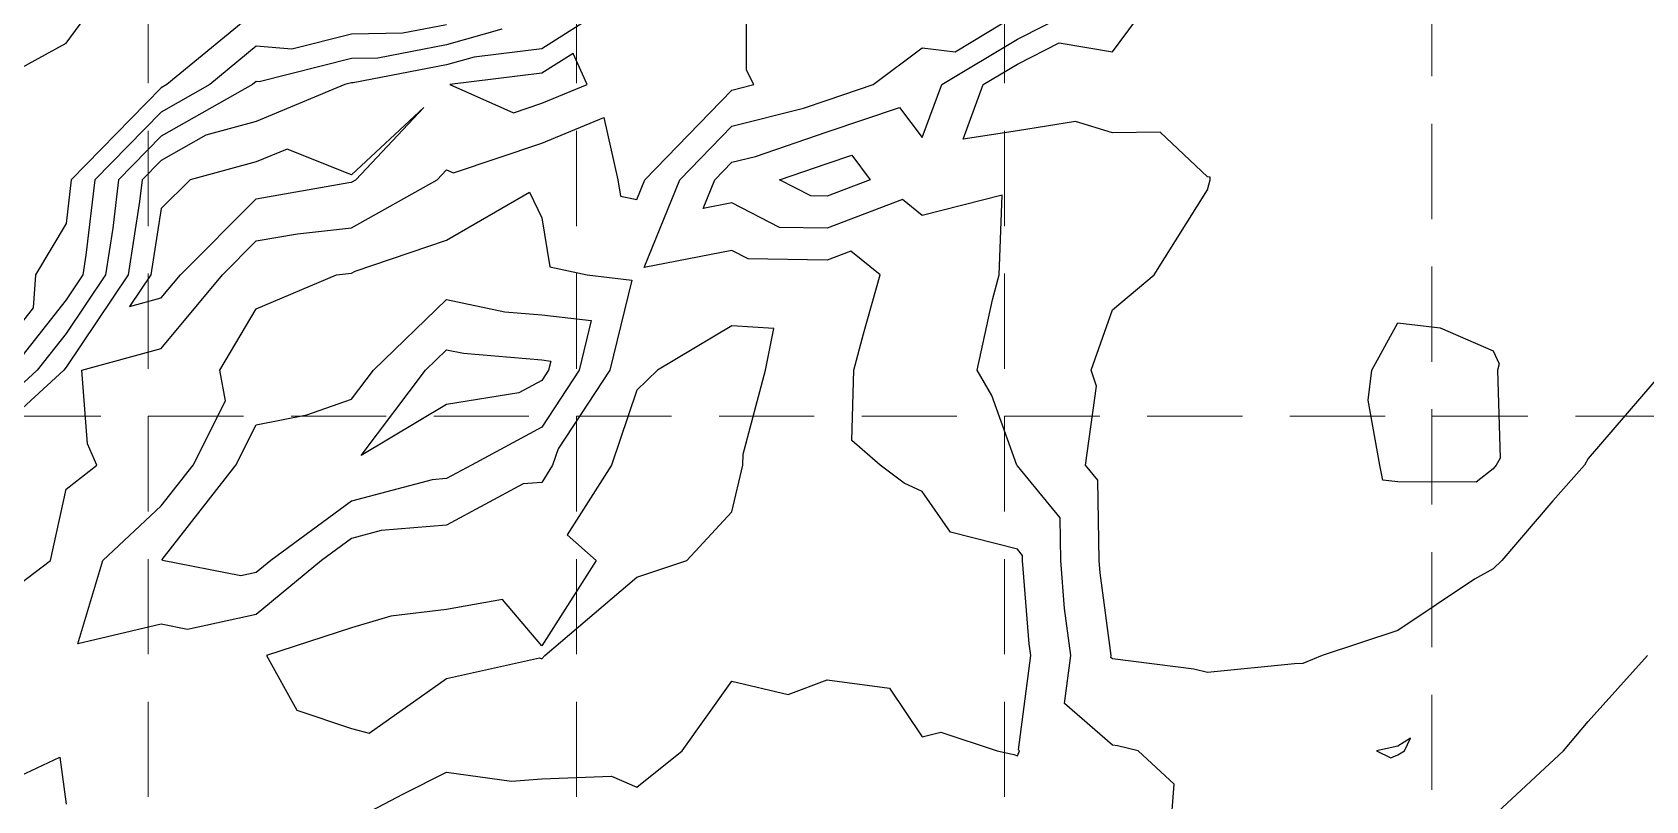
# Model space of a CAD drawing. Header units: inches. Extents: x 2468858 to 2474627, y 7110391 to 7114000.
# Drawn here: x 2474058.5 to 2474397.7, y 7112474.4 to 7112635.9 of the extents above; entities that cross this region are included whole.
import ezdxf

# ---------------------------------------------------------------- set-up
doc = ezdxf.new("R2010")
doc.units = ezdxf.units.IN
doc.header["$MEASUREMENT"] = 0
doc.linetypes.add('HIDDEN', pattern=[0.375, 0.25, -0.125])
for name, color, linetype in [('contours', 35, 'Continuous'), ('GRID', 254, 'HIDDEN'), ('SODDED LOT', 2, 'Continuous')]:
    doc.layers.add(name, color=color, linetype=linetype)

msp = doc.modelspace()

# ---------------------------------------------------------------- hatches: boundary and pattern name
at = {"layer": 'SODDED LOT'}
h = msp.add_hatch(dxfattribs=at)
h.set_pattern_fill('ANSI31', color=256, scale=30, style=0)
h.set_pattern_definition([(45, (0, 0), (-2.6516504294, 2.6516504294), [])])
h.paths.add_polyline_path([(2473645.39, 7113690.66), (2473644.98, 7113704.58), (2473380.05, 7113706.22), (2473375.55, 7113692.3), (2473381.69, 7113694.76), (2473634.33, 7113693.94)])
h.paths.add_polyline_path([(2473661.81, 7113026.94), (2473687.47, 7113025.61), (2473728.46, 7113019.28), (2473771.12, 7113012.61), (2473800.78, 7113000.62), (2473816.11, 7112991.96), (2473817.62, 7112992.3), (2473826.58, 7112958.99), (2473778.33, 7112869.43), (2473754.23, 7112818.27), (2473704.86, 7112707.31), (2473675.95, 7112628.52), (2473649.37, 7112551.6), (2473609.35, 7112401.13), (2473621.99, 7112397.24), (2473660.24, 7112541.42), (2473686.99, 7112623.57), (2473721.05, 7112713.98), (2473756.54, 7112795.8), (2473776.21, 7112842.14), (2473803.69, 7112892.8), (2473821.26, 7112931.75), (2473838.19, 7112953.92), (2473843.82, 7112970.36), (2473841.57, 7112984.99), (2473834.36, 7112995.8), (2473821.75, 7113003.46), (2473803.51, 7113011.56), (2473780.76, 7113020.12), (2473754.18, 7113027.78), (2473717.91, 7113032.73), (2473683.75, 7113037.76), (2473675.22, 7113037.54), (2473668.46, 7113034.66), (2473663.02, 7113029.01)])
h.paths.add_polyline_path([(2473971.46, 7113199.84), (2473953.3, 7113211.94), (2473941.19, 7113192.09), (2473861.1, 7113065.57), (2473810.53, 7113087.5), (2473761.17, 7113101.51), (2473720.96, 7113106.99), (2473697.2, 7113110.44), (2473674.12, 7113113.74), (2473679.51, 7113105.34), (2473686.71, 7113099.95), (2473703.5, 7113097.55), (2473742.47, 7113092.16), (2473787.44, 7113083.17), (2473826.42, 7113069.98), (2473851, 7113058.59), (2473862.39, 7113053.19), (2473874.39, 7113053.49), (2473885.78, 7113058.29), (2473895.97, 7113069.68), (2473937.95, 7113137.71), (2473969.87, 7113198.61)])
h.paths.add_polyline_path([(2474189.42, 7113705.55), (2474212.71, 7113695.29), (2474173.05, 7113585.51), (2474125.46, 7113471.59), (2474078.44, 7113374.03), (2473995.24, 7113231.38), (2473980.72, 7113211.84), (2473961.73, 7113224.12), (2474019.25, 7113316.23), (2474060.01, 7113393.26), (2474123.11, 7113525), (2474155.5, 7113608.17)])
h.paths.add_polyline_path([(2472149.87, 7113580.61), (2472139.15, 7113587.25), (2472148.34, 7113599.5), (2472129.96, 7113617.37), (2472301.04, 7113620.95), (2472421.05, 7113670.47), (2472435.86, 7113657.7), (2472418.5, 7113656.68), (2472386.32, 7113644.43), (2472349.55, 7113630.65), (2472301.04, 7113613.8), (2472253.54, 7113608.18), (2472206.05, 7113607.67), (2472182.05, 7113606.65), (2472168.77, 7113602.57), (2472156, 7113590.31)])
h.paths.add_polyline_path([(2472770.94, 7113693.31), (2472783.83, 7113696.4), (2473029.19, 7113695.37), (2473046.2, 7113689.7), (2473045.68, 7113705.68), (2472771.46, 7113707.22)])
h.paths.add_polyline_path([(2472613.26, 7113048.11), (2472742.65, 7113047.89), (2472742.87, 7112984.1), (2472740.21, 7112975.02), (2472732.24, 7112966.82), (2472722.71, 7112964.61), (2472628.32, 7112964.83), (2472620.35, 7112967.71), (2472615.69, 7112974.13), (2472614.14, 7112982.33), (2472613.26, 7112995.17)])
h.paths.add_polyline_path([(2471336.5, 7111475.41), (2471335.53, 7111275.42), (2470491.66, 7111254.32), (2470479.59, 7111328.94), (2470466.02, 7111461.6), (2470553.43, 7111470.9), (2470638.4, 7111473.12)])
h.paths.add_polyline_path([(2473446.67, 7112356.48), (2473471.9, 7112308.47), (2473532.94, 7112257.21), (2473501.2, 7112186.43), (2473329.47, 7112103.43), (2473116.22, 7112035.9), (2473103.2, 7112106.69), (2473072.63, 7112126.65), (2472815.11, 7111934.94), (2472802.33, 7111780.66), (2472622.31, 7111675.22), (2472617.64, 7111803.67), (2472501.02, 7111721.1), (2472320.82, 7111594.38), (2472182.92, 7111519.02), (2472068.92, 7111484.1), (2471932.85, 7111463.88), (2471923.66, 7111337.05), (2471693.82, 7111327.86), (2471696.08, 7111477.57), (2471836.92, 7111477.57), (2471858.78, 7111468.52), (2471876.58, 7111467.89), (2471898.13, 7111477.88), (2471906.24, 7111490.37), (2471909.37, 7111504.1), (2471908.12, 7111517.84), (2471903.75, 7111528.77), (2471899.69, 7111538.75), (2471899.78, 7111997.71), (2471902.82, 7112006.8), (2471908.61, 7112013.14), (2471915.23, 7112016.45), (2471926.26, 7112016.45), (2472502.65, 7112016.18), (2472510.04, 7112014.97), (2472516.23, 7112010.27), (2472519.86, 7112006.24), (2472597.23, 7111900.26), (2472601.63, 7111894), (2472601.97, 7111890.79), (2472601.97, 7111885.88), (2472602.14, 7111880.64), (2472603.49, 7111873.53), (2472605.53, 7111864.06), (2472610.94, 7111855.26), (2472618.72, 7111847.65), (2472625.66, 7111842.74), (2472634.12, 7111839.53), (2472648.17, 7111837.16), (2472661.03, 7111839.36), (2472670.85, 7111843.93), (2472681.25, 7111852.18), (2472689.32, 7111863.68), (2472693.24, 7111876.13), (2472698.54, 7111882.82), (2472979.47, 7112088.66), (2473047.7, 7112135.28), (2473102.11, 7112161.18), (2473168.62, 7112185.36), (2473235.48, 7112199.35), (2473286.97, 7112219.37), (2473338.95, 7112250.36), (2473378.05, 7112286.58), (2473406.65, 7112322.33), (2473434.97, 7112369.64)])
h.paths.add_polyline_path([(2469394.72, 7112321.68), (2469408.62, 7112317.35), (2469404.61, 7112306.55), (2469398.28, 7112300.53), (2469390.56, 7112297.13), (2469383.91, 7112297.75), (2469371.4, 7112301.14), (2469261.63, 7112337.75), (2469252.63, 7112344.02), (2469246.91, 7112352.88), (2469243.9, 7112361.06), (2469244.31, 7112369.38), (2469247.04, 7112379.88), (2469254.13, 7112392.28), (2469258.63, 7112404.82), (2469259.86, 7112413.96), (2469268.32, 7112441.06), (2469285.1, 7112497.6), (2469297.51, 7112549.94), (2469306.04, 7112604.22), (2469344.05, 7112603.83), (2469331.64, 7112539.47), (2469306.04, 7112437.89), (2469285.48, 7112378.57), (2469297.12, 7112353.37)])
h.paths.add_polyline_path([(2469215.25, 7111699.11), (2469133.16, 7111698.8), (2469133.12, 7111837.42), (2469136.78, 7111854.07), (2469131.5, 7111869.1), (2469132.54, 7111935.15), (2469148.79, 7112051.43), (2469175.43, 7112146.92), (2469214.08, 7112259.79), (2469218.22, 7112266.73), (2469223.73, 7112271.92), (2469228.76, 7112275.22), (2469234.9, 7112277.11), (2469242.61, 7112277.42), (2469249.21, 7112276.01), (2469256.45, 7112274.12), (2469362.5, 7112239.2), (2469368.95, 7112235.11), (2469372.09, 7112231.49), (2469374.61, 7112225.05), (2469375.55, 7112217.02), (2469372.57, 7112206.8), (2469260.7, 7112244.71), (2469237.57, 7112231.81), (2469223.88, 7112159.46), (2469213.8, 7112077.45), (2469211.79, 7111997.38), (2469212.59, 7111919.31)])
edge = h.paths.add_edge_path()
edge.add_line((2469946.69, 7111538.54), (2469944.94, 7111523.5))
edge.add_line((2469944.94, 7111523.5), (2469929.5, 7111368.54))
edge.add_line((2469929.5, 7111368.54), (2469627.82, 7111363.41))
edge.add_line((2469627.82, 7111363.41), (2469640.14, 7111528.56))
edge.add_line((2469640.14, 7111528.56), (2469611.1, 7111528.96))
edge.add_line((2469611.1, 7111528.96), (2469563.64, 7111542.06))
edge.add_line((2469563.64, 7111542.06), (2469395.72, 7111608.85))
edge.add_line((2469395.72, 7111608.85), (2469312.31, 7111524.84))
edge.add_line((2469312.31, 7111524.84), (2469259.94, 7111580.22))
edge.add_line((2469259.94, 7111580.22), (2469329.02, 7111646.45))
edge.add_line((2469329.02, 7111646.45), (2469327.64, 7111656.69))
edge.add_line((2469327.64, 7111656.69), (2469327.34, 7111668.01))
edge.add_line((2469327.34, 7111668.01), (2469328.7, 7111676.32))
edge.add_line((2469328.7, 7111676.32), (2469331.57, 7111684.93))
edge.add_line((2469331.57, 7111684.93), (2469335.65, 7111692.02))
edge.add_line((2469335.65, 7111692.02), (2469336.86, 7111699.72))
edge.add_line((2469336.86, 7111699.72), (2469350.6, 7111699.88))
edge.add_line((2469350.6, 7111699.88), (2469349.09, 7111695.19))
edge.add_line((2469349.09, 7111695.19), (2469344.26, 7111688.25))
edge.add_line((2469344.26, 7111688.25), (2469339.88, 7111679.79))
edge.add_arc((2469382.62, 7111662.98), 45.93, 158.5343, 290.6104)
edge.add_arc((2469402.89, 7111601.9), 18.55, 61.3608, 102.7575, ccw=False)
edge.add_line((2469411.78, 7111618.18), (2469554, 7111560.87))
edge.add_line((2469554, 7111560.87), (2469580.43, 7111552.5))
edge.add_line((2469580.43, 7111552.5), (2469597.93, 7111547.75))
edge.add_line((2469597.93, 7111547.75), (2469618.84, 7111543.76))
edge.add_line((2469618.84, 7111543.76), (2469652.78, 7111539.88))
edge.add_line((2469652.78, 7111539.88), (2469703, 7111539.88))
edge.add_line((2469703, 7111539.88), (2469903.74, 7111540.59))
edge.add_line((2469903.74, 7111540.59), (2469929.65, 7111539.77))
edge.add_line((2469929.65, 7111539.77), (2469946.69, 7111538.54))

# ---------------------------------------------------------------- linework, layer by layer
at = {"layer": 'contours'}
for p, q in [((2474065.57, 7112633.66, 593), (2474073.87, 7112644.94, 593)), ((2474185.21, 7112644.94, 590), (2474165.57, 7112632.48, 590)), ((2474208.62, 7112627.99, 590), (2474208.62, 7112644.94, 590)), ((2474265.57, 7112634.5, 592), (2474285.02, 7112644.38, 592)), ((2474285.57, 7112631.86, 593), (2474295.26, 7112644.94, 593)), ((2474105.57, 7112640.4, 593), (2474086.78, 7112624.94, 593)), ((2474145.57, 7112637.52, 592), (2474136.38, 7112635.74, 592)), ((2474252.48, 7112631.84, 591), (2474265.57, 7112639.74, 591)), ((2474049.65, 7112624.94, 593), (2474065.57, 7112633.66, 593)), ((2474125.57, 7112635.57, 592), (2474113.06, 7112632.42, 592)), ((2474136.38, 7112635.74, 592), (2474125.57, 7112635.57, 592)), ((2474157.22, 7112636.59, 591), (2474145.57, 7112633.3, 591)), ((2474249.72, 7112624.94, 592), (2474265.57, 7112634.5, 592)), ((2474265.57, 7112629.26, 593), (2474274.37, 7112633.73, 593)), ((2474274.37, 7112633.73, 593), (2474285.57, 7112631.86, 593)), ((2474105.57, 7112633, 592), (2474095.78, 7112624.94, 592)), ((2474113.06, 7112632.42, 592), (2474105.57, 7112633, 592)), ((2474125.57, 7112630.43, 591), (2474106.18, 7112625.55, 591)), ((2474131.15, 7112630.52, 591), (2474125.57, 7112630.43, 591)), ((2474145.57, 7112633.3, 591), (2474131.15, 7112630.52, 591)), ((2474151.35, 7112630.71, 590), (2474145.57, 7112629.09, 590)), ((2474165.57, 7112632.48, 590), (2474151.35, 7112630.71, 590)), ((2474172.15, 7112631.52, 589), (2474165.57, 7112627.34, 589)), ((2474175.14, 7112624.94, 589), (2474172.15, 7112631.52, 589)), ((2474235.27, 7112624.94, 591), (2474245.57, 7112632.66, 591)), ((2474245.57, 7112632.66, 591), (2474252.48, 7112631.84, 591)), ((2474145.57, 7112629.09, 590), (2474125.93, 7112625.29, 590)), ((2474165.57, 7112627.34, 589), (2474146.25, 7112624.94, 589)), ((2474210.13, 7112624.94, 590), (2474208.62, 7112627.99, 590)), ((2474258.41, 7112624.94, 593), (2474265.57, 7112629.26, 593)), ((2474085.57, 7112624.26, 593), (2474066.68, 7112604.94, 593)), ((2474086.78, 7112624.94, 593), (2474085.57, 7112624.26, 593)), ((2474095.78, 7112624.94, 592), (2474085.57, 7112619.18, 592)), ((2474104.78, 7112624.94, 591), (2474085.57, 7112614.1, 591)), ((2474105.57, 7112625.59, 591), (2474104.78, 7112624.94, 591)), ((2474106.18, 7112625.55, 591), (2474105.57, 7112625.59, 591)), ((2474124.19, 7112624.94, 590), (2474105.57, 7112617.21, 590)), ((2474125.57, 7112625.29, 590), (2474124.19, 7112624.94, 590)), ((2474125.93, 7112625.29, 590), (2474125.57, 7112625.29, 590)), ((2474146.25, 7112624.94, 589), (2474159.66, 7112619.02, 589)), ((2474165.57, 7112621.02, 589), (2474175.14, 7112624.94, 589)), ((2474187.27, 7112604.94, 590), (2474205.57, 7112623.8, 590)), ((2474205.57, 7112623.8, 590), (2474210.13, 7112624.94, 590)), ((2474225.57, 7112621.67, 591), (2474235.27, 7112624.94, 591)), ((2474245.57, 7112613.81, 592), (2474249.72, 7112624.94, 592)), ((2474254.15, 7112613.51, 593), (2474258.41, 7112624.94, 593)), ((2474140.8, 7112620.17, 589), (2474125.57, 7112606, 589)), ((2474126.47, 7112604.94, 589), (2474140.8, 7112620.17, 589)), ((2474159.66, 7112619.02, 589), (2474165.57, 7112621.02, 589)), ((2474220.6, 7112619.97, 591), (2474225.57, 7112621.67, 591)), ((2474225.57, 7112615.01, 592), (2474240.78, 7112620.14, 592)), ((2474240.78, 7112620.14, 592), (2474245.57, 7112613.81, 592)), ((2474085.57, 7112619.18, 592), (2474071.65, 7112604.94, 592)), ((2474105.57, 7112617.21, 590), (2474094.95, 7112614.32, 590)), ((2474165.57, 7112612.66, 590), (2474178.64, 7112618.01, 590)), ((2474178.64, 7112618.01, 590), (2474181.58, 7112604.94, 590)), ((2474205.57, 7112616.22, 591), (2474220.6, 7112619.97, 591)), ((2474277.82, 7112617.19, 593), (2474265.57, 7112615.25, 593)), ((2474285.57, 7112614.81, 593), (2474277.82, 7112617.19, 593)), ((2474085.57, 7112614.1, 591), (2474076.61, 7112604.94, 591)), ((2474094.95, 7112614.32, 590), (2474085.57, 7112609.02, 590)), ((2474194.63, 7112604.94, 591), (2474205.57, 7112616.22, 591)), ((2474210.5, 7112609.86, 592), (2474225.57, 7112615.01, 592)), ((2474265.57, 7112615.25, 593), (2474254.15, 7112613.51, 593)), ((2474295.56, 7112614.93, 593), (2474285.57, 7112614.81, 593)), ((2474305.57, 7112605.57, 593), (2474295.56, 7112614.93, 593)), ((2474112.04, 7112611.41, 589), (2474105.57, 7112608.72, 589)), ((2474125.57, 7112606, 589), (2474112.04, 7112611.41, 589)), ((2474147.01, 7112606.38, 590), (2474165.57, 7112612.66, 590)), ((2474225.57, 7112608.36, 593), (2474230.74, 7112610.1, 593)), ((2474230.74, 7112610.1, 593), (2474234.65, 7112604.94, 593)), ((2474085.57, 7112609.02, 590), (2474081.58, 7112604.94, 590)), ((2474105.57, 7112608.72, 589), (2474091.67, 7112604.94, 589)), ((2474143.62, 7112604.94, 590), (2474145.57, 7112607.01, 590)), ((2474145.57, 7112607.01, 590), (2474147.01, 7112606.38, 590)), ((2474201.99, 7112604.94, 592), (2474205.57, 7112608.63, 592)), ((2474205.57, 7112608.63, 592), (2474210.5, 7112609.86, 592)), ((2474215.56, 7112604.94, 593), (2474225.57, 7112608.36, 593)), ((2474066.68, 7112604.94, 593), (2474065.57, 7112595.76, 593)), ((2474071.65, 7112604.94, 592), (2474069.74, 7112589.1, 592)), ((2474076.61, 7112604.94, 591), (2474075.39, 7112594.75, 591)), ((2474081.58, 7112604.94, 590), (2474081.03, 7112600.4, 590)), ((2474091.67, 7112604.94, 589), (2474085.57, 7112598.93, 589)), ((2474105.57, 7112600.97, 589), (2474125.01, 7112604.38, 589)), ((2474125.01, 7112604.38, 589), (2474125.57, 7112604.44, 589)), ((2474125.57, 7112604.44, 589), (2474126.47, 7112604.94, 589)), ((2474125.57, 7112594.87, 590), (2474143.62, 7112604.94, 590)), ((2474181.58, 7112604.94, 590), (2474182.15, 7112601.51, 590)), ((2474185.57, 7112600.77, 590), (2474187.27, 7112604.94, 590)), ((2474187.13, 7112586.49, 591), (2474194.63, 7112604.94, 591)), ((2474199.53, 7112598.89, 592), (2474201.99, 7112604.94, 592)), ((2474222.18, 7112601.54, 593), (2474215.56, 7112604.94, 593)), ((2474234.65, 7112604.94, 593), (2474225.57, 7112601.48, 593)), ((2474306.12, 7112605.48, 593), (2474305.57, 7112605.57, 593)), ((2474305.57, 7112602.81, 593), (2474306.13, 7112604.94, 593)), ((2474306.13, 7112604.94, 593), (2474306.12, 7112605.48, 593)), ((2474081.03, 7112600.4, 590), (2474078.63, 7112584.94, 590)), ((2474089.61, 7112584.94, 589), (2474105.57, 7112600.97, 589)), ((2474145.57, 7112592.27, 591), (2474162.97, 7112602.34, 591)), ((2474162.97, 7112602.34, 591), (2474165.57, 7112596.93, 591)), ((2474182.15, 7112601.51, 590), (2474185.57, 7112600.77, 590)), ((2474205.57, 7112600.07, 592), (2474199.53, 7112598.89, 592)), ((2474215.57, 7112594.94, 592), (2474205.57, 7112600.07, 592)), ((2474225.57, 7112601.48, 593), (2474222.18, 7112601.54, 593)), ((2474241.44, 7112600.8, 592), (2474225.57, 7112594.75, 592)), ((2474245.57, 7112597.43, 592), (2474241.44, 7112600.8, 592)), ((2474262.36, 7112601.73, 592), (2474245.57, 7112597.43, 592)), ((2474261.75, 7112584.94, 592), (2474262.36, 7112601.73, 592)), ((2474294.36, 7112584.94, 593), (2474305.57, 7112602.81, 593)), ((2474085.57, 7112598.93, 589), (2474083.4, 7112584.94, 589)), ((2474165.57, 7112596.93, 591), (2474167.28, 7112586.65, 591)), ((2474065.57, 7112595.76, 593), (2474059.13, 7112584.94, 593)), ((2474075.39, 7112594.75, 591), (2474073.86, 7112584.94, 591)), ((2474105.57, 7112592.08, 590), (2474114.23, 7112593.59, 590)), ((2474114.23, 7112593.59, 590), (2474125.57, 7112594.87, 590)), ((2474225.57, 7112594.75, 592), (2474215.57, 7112594.94, 592)), ((2474098.46, 7112584.94, 590), (2474105.57, 7112592.08, 590)), ((2474126.37, 7112585.74, 591), (2474145.57, 7112592.27, 591)), ((2474205.57, 7112590.07, 591), (2474187.13, 7112586.49, 591)), ((2474208.97, 7112588.33, 591), (2474205.57, 7112590.07, 591)), ((2474230.57, 7112589.93, 591), (2474225.57, 7112588.03, 591)), ((2474236.69, 7112584.94, 591), (2474230.57, 7112589.93, 591)), ((2474069.74, 7112589.1, 592), (2474069.09, 7112584.94, 592)), ((2474167.28, 7112586.65, 591), (2474175.14, 7112584.94, 591)), ((2474225.57, 7112588.03, 591), (2474208.97, 7112588.33, 591)), ((2474059.13, 7112584.94, 593), (2474058.68, 7112578.04, 593)), ((2474069.09, 7112584.94, 592), (2474065.57, 7112579.71, 592)), ((2474073.86, 7112584.94, 591), (2474065.57, 7112572.63, 591)), ((2474078.63, 7112584.94, 590), (2474065.57, 7112565.54, 590)), ((2474083.4, 7112584.94, 589), (2474078.93, 7112578.29, 589)), ((2474085.57, 7112580.11, 589), (2474089.61, 7112584.94, 589)), ((2474085.57, 7112569.48, 590), (2474098.46, 7112584.94, 590)), ((2474105.57, 7112577.79, 591), (2474122.43, 7112584.94, 591)), ((2474122.43, 7112584.94, 591), (2474125.57, 7112585.29, 591)), ((2474125.57, 7112585.29, 591), (2474126.37, 7112585.74, 591)), ((2474175.14, 7112584.94, 591), (2474184.51, 7112583.87, 591)), ((2474184.51, 7112583.87, 591), (2474179.89, 7112564.94, 591)), ((2474233.21, 7112572.58, 591), (2474236.69, 7112584.94, 591)), ((2474260.32, 7112579.68, 592), (2474261.75, 7112584.94, 592)), ((2474285.57, 7112577.59, 593), (2474294.36, 7112584.94, 593)), ((2474065.57, 7112579.71, 592), (2474053.94, 7112564.94, 592)), ((2474078.93, 7112578.29, 589), (2474085.57, 7112580.11, 589)), ((2474130.2, 7112564.94, 592), (2474145.57, 7112579.79, 592)), ((2474145.57, 7112579.79, 592), (2474157.84, 7112577.21, 592)), ((2474257.14, 7112564.94, 592), (2474260.32, 7112579.68, 592)), ((2474058.68, 7112578.04, 593), (2474048.36, 7112564.94, 593)), ((2474097.92, 7112564.94, 591), (2474105.57, 7112577.79, 591)), ((2474157.84, 7112577.21, 592), (2474165.57, 7112576.55, 592)), ((2474165.57, 7112576.55, 592), (2474176, 7112575.36, 592)), ((2474281.08, 7112564.94, 593), (2474285.57, 7112577.59, 593)), ((2474065.57, 7112572.63, 591), (2474059.52, 7112564.94, 591)), ((2474176, 7112575.36, 592), (2474173.46, 7112564.94, 592)), ((2474205.57, 7112574.25, 590), (2474189.88, 7112564.94, 590)), ((2474214.36, 7112573.72, 590), (2474205.57, 7112574.25, 590)), ((2474212.65, 7112564.94, 590), (2474214.36, 7112573.72, 590)), ((2474231.2, 7112564.94, 591), (2474233.21, 7112572.58, 591)), ((2474340.12, 7112564.94, 594), (2474345.57, 7112574.91, 594)), ((2474345.57, 7112574.91, 594), (2474354.46, 7112573.82, 594)), ((2474354.46, 7112573.82, 594), (2474365.57, 7112569, 594)), ((2474068.9, 7112564.94, 590), (2474085.57, 7112569.48, 590)), ((2474141.14, 7112564.94, 593), (2474145.57, 7112569.22, 593)), ((2474145.57, 7112569.22, 593), (2474149.11, 7112568.47, 593)), ((2474149.11, 7112568.47, 593), (2474165.57, 7112567.07, 593)), ((2474165.57, 7112567.07, 593), (2474167.49, 7112566.85, 593)), ((2474167.49, 7112566.85, 593), (2474167.02, 7112564.94, 593)), ((2474365.57, 7112569, 594), (2474366.88, 7112566.24, 594)), ((2474366.88, 7112566.24, 594), (2474366.51, 7112564.94, 594)), ((2474059.52, 7112564.94, 591), (2474045.57, 7112552.1, 591)), ((2474065.1, 7112564.94, 590), (2474045.57, 7112546.96, 590)), ((2474065.57, 7112565.54, 590), (2474065.1, 7112564.94, 590)), ((2474070.07, 7112549.43, 590), (2474068.9, 7112564.94, 590)), ((2474099.11, 7112558.47, 591), (2474097.92, 7112564.94, 591)), ((2474125.57, 7112558.8, 592), (2474130.2, 7112564.94, 592)), ((2474127.65, 7112547.02, 593), (2474141.14, 7112564.94, 593)), ((2474165.57, 7112562.73, 593), (2474160.78, 7112560.14, 593)), ((2474167.02, 7112564.94, 593), (2474165.57, 7112562.73, 593)), ((2474173.46, 7112564.94, 592), (2474165.57, 7112552.93, 592)), ((2474179.89, 7112564.94, 591), (2474169.03, 7112548.39, 591)), ((2474189.88, 7112564.94, 590), (2474185.57, 7112560.71, 590)), ((2474207.89, 7112547.26, 590), (2474212.65, 7112564.94, 590)), ((2474230.76, 7112550.13, 591), (2474231.2, 7112564.94, 591)), ((2474260.22, 7112559.59, 592), (2474257.14, 7112564.94, 592)), ((2474282.21, 7112561.58, 593), (2474281.08, 7112564.94, 593)), ((2474339.29, 7112558.65, 594), (2474340.12, 7112564.94, 594)), ((2474366.51, 7112564.94, 594), (2474367.08, 7112546.44, 594)), ((2474401.56, 7112564.94, 593), (2474385.57, 7112546.37, 593)), ((2474160.78, 7112560.14, 593), (2474145.57, 7112557.7, 593)), ((2474185.57, 7112560.71, 590), (2474180.22, 7112544.94, 590)), ((2474265.44, 7112544.94, 592), (2474260.22, 7112559.59, 592)), ((2474279.9, 7112544.94, 593), (2474282.21, 7112561.58, 593)), ((2474092.27, 7112544.94, 591), (2474099.11, 7112558.47, 591)), ((2474116.16, 7112555.53, 592), (2474125.57, 7112558.8, 592)), ((2474145.57, 7112557.7, 593), (2474127.65, 7112547.02, 593)), ((2474341.75, 7112544.94, 594), (2474339.29, 7112558.65, 594)), ((2474101.29, 7112544.94, 592), (2474105.57, 7112553.42, 592)), ((2474105.57, 7112553.42, 592), (2474116.16, 7112555.53, 592)), ((2474165.57, 7112552.93, 592), (2474150.78, 7112544.94, 592)), ((2474072.07, 7112544.94, 590), (2474070.07, 7112549.43, 590)), ((2474236.72, 7112544.94, 591), (2474230.76, 7112550.13, 591)), ((2474169.03, 7112548.39, 591), (2474167.86, 7112544.94, 591)), ((2474207.83, 7112544.94, 590), (2474207.89, 7112547.26, 590)), ((2474367.08, 7112546.44, 594), (2474366.22, 7112544.94, 594)), ((2474385.57, 7112546.37, 593), (2474384.76, 7112544.94, 593)), ((2474065.57, 7112539.95, 590), (2474072.07, 7112544.94, 590)), ((2474085.57, 7112536.4, 591), (2474092.27, 7112544.94, 591)), ((2474085.76, 7112525.12, 592), (2474101.29, 7112544.94, 592)), ((2474145.57, 7112542.13, 592), (2474142.51, 7112541.87, 592)), ((2474150.78, 7112544.94, 592), (2474145.57, 7112542.13, 592)), ((2474167.86, 7112544.94, 591), (2474165.57, 7112541.34, 591)), ((2474180.22, 7112544.94, 590), (2474170.95, 7112530.31, 590)), ((2474205.57, 7112535.18, 590), (2474207.83, 7112544.94, 590)), ((2474241.79, 7112541.15, 591), (2474236.72, 7112544.94, 591)), ((2474265.49, 7112544.86, 592), (2474265.44, 7112544.94, 592)), ((2474265.57, 7112544.84, 592), (2474265.49, 7112544.86, 592)), ((2474274.55, 7112533.91, 592), (2474265.57, 7112544.84, 592)), ((2474282.46, 7112541.82, 593), (2474279.9, 7112544.94, 593)), ((2474342.42, 7112541.78, 594), (2474341.75, 7112544.94, 594)), ((2474365.57, 7112544.21, 594), (2474362.01, 7112541.37, 594)), ((2474366.22, 7112544.94, 594), (2474365.57, 7112544.21, 594)), ((2474384.76, 7112544.94, 593), (2474378.14, 7112537.5, 593)), ((2474062.27, 7112524.94, 590), (2474065.57, 7112539.95, 590)), ((2474142.51, 7112541.87, 592), (2474125.57, 7112537.43, 592)), ((2474161.66, 7112541.02, 591), (2474145.57, 7112532.35, 591)), ((2474165.57, 7112541.34, 591), (2474161.66, 7112541.02, 591)), ((2474245.57, 7112539.44, 591), (2474241.79, 7112541.15, 591)), ((2474251.52, 7112530.88, 591), (2474245.57, 7112539.44, 591)), ((2474282.75, 7112524.94, 593), (2474282.46, 7112541.82, 593)), ((2474345.57, 7112541.44, 594), (2474342.42, 7112541.78, 594)), ((2474362.01, 7112541.37, 594), (2474345.57, 7112541.44, 594)), ((2474073.3, 7112524.94, 591), (2474085.57, 7112536.4, 591)), ((2474125.57, 7112537.43, 592), (2474108.64, 7112524.94, 592)), ((2474378.14, 7112537.5, 593), (2474367.41, 7112524.94, 593)), ((2474145.57, 7112532.35, 591), (2474131.84, 7112531.2, 591)), ((2474196.11, 7112524.94, 590), (2474205.57, 7112535.18, 590)), ((2474274.7, 7112524.94, 592), (2474274.55, 7112533.91, 592)), ((2474125.57, 7112529.56, 591), (2474119.31, 7112524.94, 591)), ((2474131.84, 7112531.2, 591), (2474125.57, 7112529.56, 591)), ((2474170.95, 7112530.31, 590), (2474177.05, 7112524.94, 590)), ((2474265.57, 7112527.29, 591), (2474251.52, 7112530.88, 591)), ((2474085.88, 7112524.94, 592), (2474085.76, 7112525.12, 592)), ((2474266.63, 7112526, 591), (2474265.57, 7112527.29, 591)), ((2474266.65, 7112524.94, 591), (2474266.63, 7112526, 591)), ((2474045.57, 7112512.2, 590), (2474062.27, 7112524.94, 590)), ((2474068.06, 7112507.42, 591), (2474073.3, 7112524.94, 591)), ((2474102.34, 7112521.7, 592), (2474085.88, 7112524.94, 592)), ((2474105.57, 7112522.4, 592), (2474102.34, 7112521.7, 592)), ((2474108.64, 7112524.94, 592), (2474105.57, 7112522.4, 592)), ((2474119.31, 7112524.94, 591), (2474105.57, 7112513.58, 591)), ((2474177.05, 7112524.94, 590), (2474165.57, 7112507, 590)), ((2474185.57, 7112521.44, 590), (2474196.11, 7112524.94, 590)), ((2474268.06, 7112507.42, 591), (2474266.65, 7112524.94, 591)), ((2474275.51, 7112514.87, 592), (2474274.7, 7112524.94, 592)), ((2474282.96, 7112522.33, 593), (2474282.75, 7112524.94, 593)), ((2474285.26, 7112504.94, 593), (2474282.96, 7112522.33, 593)), ((2474365.57, 7112523.2, 593), (2474361.65, 7112521.01, 593)), ((2474367.41, 7112524.94, 593), (2474365.57, 7112523.2, 593)), ((2474166.21, 7112504.94, 590), (2474185.57, 7112521.44, 590)), ((2474361.65, 7112521.01, 593), (2474345.57, 7112510.24, 593)), ((2474157.35, 7112516.71, 590), (2474145.57, 7112514.64, 590)), ((2474165.57, 7112507, 590), (2474157.35, 7112516.71, 590)), ((2474105.57, 7112513.58, 591), (2474091.08, 7112510.44, 591)), ((2474133.84, 7112513.2, 590), (2474125.57, 7112510.78, 590)), ((2474145.57, 7112514.64, 590), (2474133.84, 7112513.2, 590)), ((2474276.82, 7112504.94, 592), (2474275.51, 7112514.87, 592)), ((2474085.57, 7112511.52, 591), (2474068.06, 7112507.42, 591)), ((2474091.08, 7112510.44, 591), (2474085.57, 7112511.52, 591)), ((2474125.57, 7112510.78, 590), (2474107.73, 7112504.94, 590)), ((2474345.57, 7112510.24, 593), (2474329.67, 7112504.94, 593)), ((2474107.73, 7112504.94, 590), (2474114.09, 7112493.46, 590)), ((2474165.57, 7112504.29, 590), (2474166.21, 7112504.94, 590)), ((2474265.78, 7112485.15, 591), (2474268.39, 7112504.94, 591)), ((2474268.39, 7112504.94, 591), (2474268.06, 7112507.42, 591)), ((2474275.5, 7112494.86, 592), (2474276.82, 7112504.94, 592)), ((2474285.21, 7112504.57, 593), (2474285.26, 7112504.94, 593)), ((2474329.67, 7112504.94, 593), (2474325.57, 7112503.31, 593)), ((2474385.57, 7112491.06, 593), (2474398.02, 7112504.94, 593)), ((2474145.57, 7112500.14, 590), (2474165.08, 7112504.44, 590)), ((2474165.08, 7112504.44, 590), (2474165.57, 7112504.29, 590)), ((2474285.57, 7112504.25, 593), (2474285.21, 7112504.57, 593)), ((2474302.7, 7112502.07, 593), (2474285.57, 7112504.25, 593)), ((2474305.57, 7112501.37, 593), (2474302.7, 7112502.07, 593)), ((2474323.84, 7112503.21, 593), (2474305.57, 7112501.37, 593)), ((2474325.57, 7112503.31, 593), (2474323.84, 7112503.21, 593)), ((2474129.28, 7112488.64, 590), (2474145.57, 7112500.14, 590)), ((2474195.08, 7112484.94, 591), (2474205.57, 7112499.56, 591)), ((2474205.57, 7112499.56, 591), (2474217.38, 7112496.74, 591)), ((2474217.38, 7112496.74, 591), (2474225.57, 7112499.85, 591)), ((2474225.57, 7112499.85, 591), (2474238.72, 7112498.09, 591)), ((2474238.72, 7112498.09, 591), (2474245.57, 7112487.87, 591)), ((2474285.57, 7112486.12, 592), (2474275.5, 7112494.86, 592)), ((2474114.09, 7112493.46, 590), (2474125.57, 7112489.6, 590)), ((2474125.57, 7112489.6, 590), (2474129.28, 7112488.64, 590)), ((2474245.57, 7112487.87, 591), (2474249.45, 7112488.81, 591)), ((2474249.45, 7112488.81, 591), (2474261.33, 7112484.94, 591)), ((2474380.38, 7112484.94, 593), (2474385.57, 7112491.06, 593)), ((2474185.57, 7112477.28, 591), (2474195.08, 7112484.94, 591)), ((2474261.33, 7112484.94, 591), (2474264.8, 7112484.17, 591)), ((2474265.57, 7112483.88, 591), (2474266.03, 7112484.94, 591)), ((2474266.03, 7112484.94, 591), (2474265.78, 7112485.15, 591)), ((2474286.62, 7112485.99, 592), (2474285.57, 7112486.12, 592)), ((2474290.96, 7112484.94, 592), (2474286.62, 7112485.99, 592)), ((2474298.55, 7112477.91, 592), (2474290.96, 7112484.94, 592)), ((2474345.57, 7112485.88, 592), (2474341.1, 7112484.94, 592)), ((2474341.1, 7112484.94, 592), (2474344.09, 7112483.46, 592)), ((2474348.23, 7112487.59, 592), (2474345.57, 7112485.88, 592)), ((2474345.57, 7112484.06, 592), (2474346.97, 7112484.94, 592)), ((2474346.97, 7112484.94, 592), (2474348.23, 7112487.59, 592)), ((2474365.57, 7112471.18, 593), (2474380.38, 7112484.94, 593)), ((2474045.57, 7112474.78, 591), (2474064.24, 7112483.6, 591)), ((2474064.24, 7112483.6, 591), (2474065.57, 7112473.72, 591)), ((2474264.8, 7112484.17, 591), (2474265.57, 7112483.88, 591)), ((2474344.09, 7112483.46, 592), (2474345.57, 7112484.06, 592)), ((2474136.5, 7112475.86, 591), (2474145.57, 7112480.46, 591)), ((2474145.57, 7112480.46, 591), (2474159.2, 7112478.56, 591)), ((2474159.2, 7112478.56, 591), (2474165.57, 7112479.06, 591)), ((2474165.57, 7112479.06, 591), (2474180.21, 7112479.57, 591)), ((2474180.21, 7112479.57, 591), (2474185.57, 7112477.28, 591)), ((2474297.51, 7112464.94, 592), (2474298.55, 7112477.91, 592)), ((2474125.57, 7112470.17, 591), (2474136.5, 7112475.86, 591))]:
    msp.add_line(p, q, dxfattribs=at)
at = {"layer": 'GRID', "color": 252, "linetype": 'HIDDEN', "lineweight": 0, "ltscale": 80}
for p, q in [((2474352.71, 7113906.7), (2474352.71, 7110754.83)), ((2474082.87, 7113905.23), (2474082.87, 7110754.83)), ((2474172.87, 7113905.23), (2474172.87, 7110754.83)), ((2474262.87, 7113905.23), (2474262.87, 7110754.83)), ((2468952.87, 7112555.23), (2474532.87, 7112555.23))]:
    msp.add_line(p, q, dxfattribs=at)

doc.saveas('drawing.dxf')
